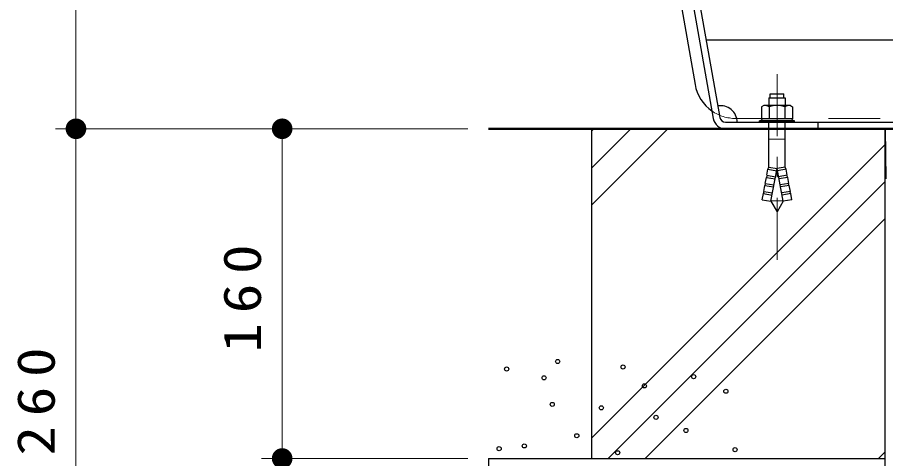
# Model space of a CAD drawing. Units: millimetres on the paper, scale 1:10. Extents: x -385 to 0, y 0 to 267.
# Drawn here: x -280.37 to -238.26, y 78 to 99.41 of the extents above; entities that cross this region are included whole.
import ezdxf

# ---------------------------------------------------------------- set-up
doc = ezdxf.new("R2010")
doc.units = ezdxf.units.MM
doc.linetypes.add('USER1', pattern=[4.5, 2.5, -2])
doc.linetypes.add('USER2', pattern=[6, 3, -1, 1, -1])
doc.layers.add('LY_1', color=7, linetype='Continuous', lineweight=13)
doc.styles.add('ＭＳ ゴシック', font='')
doc.styles.get('ＭＳ ゴシック').set_extended_font_data('MS Gothic')

# ---------------------------------------------------------------- blocks, each defined once
blk = doc.blocks.new('filled_dot')
at = {"color": 0, "linetype": 'Continuous', "lineweight": -2, "const_width": 1.25}
blk.add_lwpolyline([(-0.625, 0, 1), (0.625, 0, 1)], format="xyb", close=True, dxfattribs=at)

msp = doc.modelspace()

# ---------------------------------------------------------------- linework, layer by layer
at = {"layer": 'LY_1'}
for p, q in [((-277.53, 94.007), (-277.53, 135.757)), ((-258.53, 94.007), (-278.53, 94.007)), ((-277.53, 68.007), (-277.53, 94.007)), ((-277.53, 94.007), (-276.53, 94.007)), ((-267.53, 94.007), (-267.53, 78.007)), ((-252.53, 93.896), (-252.418, 94.007)), ((-252.53, 92.1), (-250.622, 94.007)), ((-252.53, 90.304), (-248.826, 94.007)), ((-252.53, 78.99), (-238.28, 93.24)), ((-251.716, 78.007), (-238.28, 91.444)), ((-249.92, 78.007), (-238.28, 89.648)), ((-238.607, 78.007), (-238.28, 78.334)), ((-258.53, 78.007), (-268.53, 78.007)), ((-267.53, 68.007), (-267.53, 78.007))]:
    msp.add_line(p, q, dxfattribs=at)
at = {"layer": 'LY_1', "color": 3, "lineweight": 25}
for p, q in [((-252.406, 127.308), (-246.622, 94.503)), ((-252.091, 127.363), (-246.307, 94.559)), ((-246.971, 98.327), (-232.018, 98.327)), ((-246.031, 94.327), (-227.53, 94.327)), ((-241.53, 94.007), (-241.53, 94.327))]:
    msp.add_line(p, q, dxfattribs=at)
at = {"layer": 'LY_1', "color": 5, "lineweight": 25}
msp.add_line((-252.939, 126.966), (-247.507, 96.16), dxfattribs=at)
at = {"layer": 'LY_1', "linetype": 'USER2'}
msp.add_line((-243.53, 87.653), (-243.53, 97.338), dxfattribs=at)
at = {"layer": 'LY_1', "lineweight": 25}
for p, q in [((-243.862, 95.507), (-243.862, 95.707)), ((-243.862, 95.707), (-243.197, 95.707)), ((-243.197, 95.507), (-243.197, 95.707)), ((-243.93, 95.507), (-243.93, 95.132)), ((-243.93, 95.507), (-243.13, 95.507)), ((-243.13, 95.507), (-243.13, 95.132)), ((-244.179, 95.137), (-244.28, 95.079)), ((-244.28, 95.079), (-244.28, 94.487)), ((-242.88, 95.137), (-244.179, 95.137)), ((-243.905, 95.079), (-243.905, 94.487)), ((-243.155, 95.079), (-243.155, 94.487)), ((-242.88, 95.137), (-242.78, 95.079)), ((-242.78, 95.079), (-242.78, 94.487)), ((-244.38, 94.327), (-244.38, 94.387)), ((-242.68, 94.387), (-244.38, 94.387)), ((-242.68, 94.327), (-244.38, 94.327)), ((-244.33, 94.387), (-244.23, 94.487)), ((-242.78, 94.487), (-244.28, 94.487)), ((-242.73, 94.387), (-242.83, 94.487)), ((-242.68, 94.327), (-242.68, 94.387)), ((-252.53, 94.007), (-252.53, 78.007)), ((-243.93, 92.138), (-243.93, 94.322)), ((-243.13, 92.138), (-243.13, 94.322)), ((-238.28, 94.007), (-238.248, 91.572)), ((-237.46, 94.007), (-238.28, 94.007)), ((-238.28, 57.565), (-238.28, 94.007)), ((-244.026, 91.748), (-243.97, 92.043)), ((-243.97, 92.043), (-243.924, 92.137)), ((-243.97, 92.043), (-243.548, 91.974)), ((-243.93, 92.138), (-243.53, 92.072)), ((-243.827, 90.497), (-243.53, 92.072)), ((-243.13, 92.138), (-243.53, 92.072)), ((-243.232, 90.497), (-243.53, 92.072)), ((-243.089, 92.043), (-243.511, 91.974)), ((-243.089, 92.043), (-243.136, 92.137)), ((-243.033, 91.748), (-243.089, 92.043)), ((-244.101, 91.354), (-244.045, 91.65)), ((-244.045, 91.65), (-243.998, 91.743)), ((-244.045, 91.65), (-243.623, 91.58)), ((-244.026, 91.748), (-243.604, 91.679)), ((-243.033, 91.748), (-243.455, 91.679)), ((-243.014, 91.65), (-243.437, 91.58)), ((-243.014, 91.65), (-243.061, 91.743)), ((-242.959, 91.354), (-243.014, 91.65)), ((-244.194, 90.862), (-244.147, 90.956)), ((-244.175, 90.96), (-244.119, 91.256)), ((-244.175, 90.96), (-243.753, 90.891)), ((-244.119, 91.256), (-244.072, 91.349)), ((-244.119, 91.256), (-243.697, 91.186)), ((-244.101, 91.354), (-243.679, 91.285)), ((-242.959, 91.354), (-243.381, 91.285)), ((-242.94, 91.256), (-243.362, 91.186)), ((-242.884, 90.96), (-243.306, 90.891)), ((-242.94, 91.256), (-242.987, 91.349)), ((-242.884, 90.96), (-242.94, 91.256)), ((-242.866, 90.862), (-242.912, 90.956)), ((-244.25, 90.566), (-244.194, 90.862)), ((-244.25, 90.566), (-243.827, 90.497)), ((-244.194, 90.862), (-243.772, 90.792)), ((-242.866, 90.862), (-243.288, 90.792)), ((-242.81, 90.566), (-243.232, 90.497)), ((-242.81, 90.566), (-242.866, 90.862)), ((-243.827, 90.497), (-243.53, 89.976)), ((-243.232, 90.497), (-243.53, 89.976)), ((-257.53, 78.007), (-257.53, 68.007)), ((-257.53, 78.007), (-238.28, 78.007))]:
    msp.add_line(p, q, dxfattribs=at)
at = {"layer": 'LY_1', "color": 5, "linetype": 'USER1'}
msp.add_line((-245.537, 94.507), (-227.53, 94.507), dxfattribs=at)
at = {"layer": 'LY_1', "lineweight": 50}
msp.add_line((-257.53, 94.007), (-227.53, 94.007), dxfattribs=at)
at = {"layer": 'LY_1', "linetype": 'USER1'}
for p, q in [((-243.93, 93.507), (-243.13, 93.507)), ((-243.825, 90.507), (-243.234, 90.507))]:
    msp.add_line(p, q, dxfattribs=at)
at = {"layer": 'LY_1', "lineweight": 25}
for centre in [(-254.169, 82.712), (-250.997, 82.447), (-256.646, 82.348), (-254.829, 81.919), (-247.577, 81.976), (-249.962, 81.529), (-246.012, 81.268), (-254.433, 80.63), (-252.054, 80.465), (-249.403, 80.001), (-253.243, 79.11), (-247.95, 79.367), (-257.01, 78.483), (-255.787, 78.615), (-251.261, 78.284), (-245.565, 78.436)]:
    msp.add_circle(centre, 0.1, dxfattribs=at)
at = {"layer": 'LY_1', "color": 5, "lineweight": 25}
msp.add_arc((-245.537, 96.507), 2, 190, 234.9096, dxfattribs=at)
at = {"layer": 'LY_1', "color": 5, "linetype": 'USER1'}
msp.add_arc((-245.537, 96.507), 2, 234.9096, 270, dxfattribs=at)
at = {"layer": 'LY_1', "color": 3, "lineweight": 25}
for centre, radius, start, end in [((-246.266, 94.327), 0.8, 0, 100), ((-246.031, 94.607), 0.6, 190, 270), ((-246.031, 94.607), 0.28, 190, 270)]:
    msp.add_arc(centre, radius, start, end, dxfattribs=at)
at = {"layer": 'LY_1', "lineweight": 25}
for centre, radius, start, end in [((-244.179, 94.459), 0.678, 66.1356, 90), ((-243.53, 93.896), 1.241, 72.4125, 107.5875), ((-242.88, 94.459), 0.678, 90, 113.8644)]:
    msp.add_arc(centre, radius, start, end, dxfattribs=at)

# ---------------------------------------------------------------- block references
at = {"layer": 'LY_1', "xscale": 0.4, "yscale": 0.4}
for p, rotation in [((-277.53, 94.007), 270), ((-277.53, 94.007), 90), ((-267.53, 94.007), 270), ((-267.53, 78.007), 270), ((-267.53, 78.007), 90)]:
    msp.add_blockref('filled_dot', p, dxfattribs=dict(at, rotation=rotation))

# ---------------------------------------------------------------- texts
at = {"layer": 'LY_1', "char_height": 1.833, "attachment_point": 8, "rotation": 90, "style": 'ＭＳ ゴシック'}
for s, insert in [('\\T1.33;\\W1.15;160', (-268.53, 86.007)), ('\\T1.33;\\W1.15;260', (-278.53, 81.007))]:
    msp.add_mtext(s, dxfattribs=dict(at, insert=insert))

doc.saveas('drawing.dxf')
